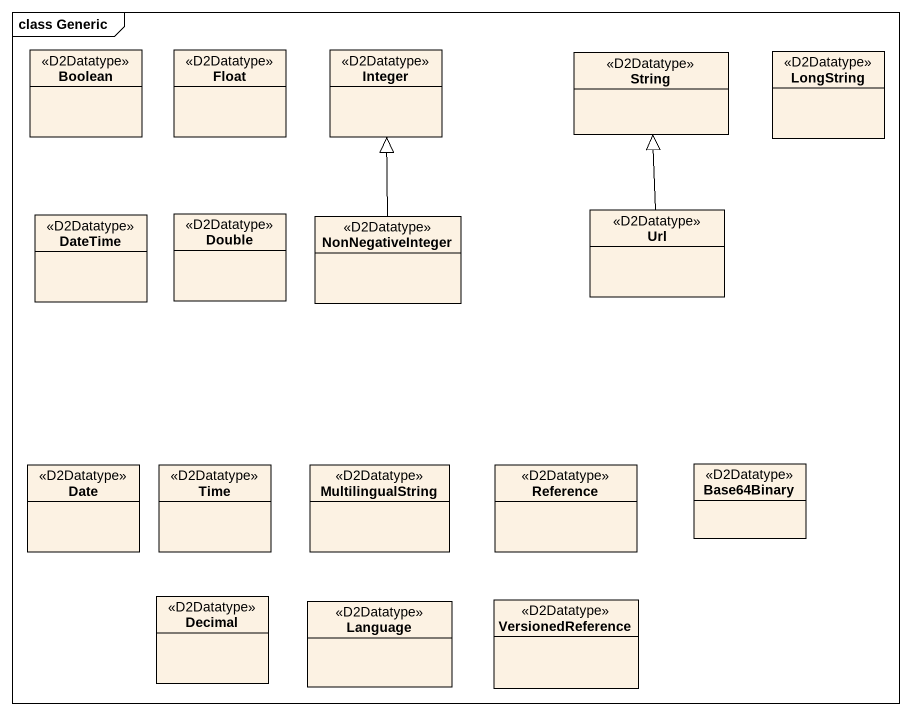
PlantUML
@startuml
mainframe class Generic
hide circle
hide empty members
class Boolean <<D2Datatype>>
class Float <<D2Datatype>>
class Integer <<D2Datatype>>
class String <<D2Datatype>>
class LongString <<D2Datatype>>
class DateTime <<D2Datatype>>
class Double <<D2Datatype>>
class NonNegativeInteger <<D2Datatype>>
class Url <<D2Datatype>>
class Date <<D2Datatype>>
class Time <<D2Datatype>>
class MultilingualString <<D2Datatype>>
class Reference <<D2Datatype>>
class Base64Binary <<D2Datatype>>
class Decimal <<D2Datatype>>
class Language <<D2Datatype>>
class VersionedReference <<D2Datatype>>
NonNegativeInteger -up-|> Integer
Url -up-|> String
@enduml
